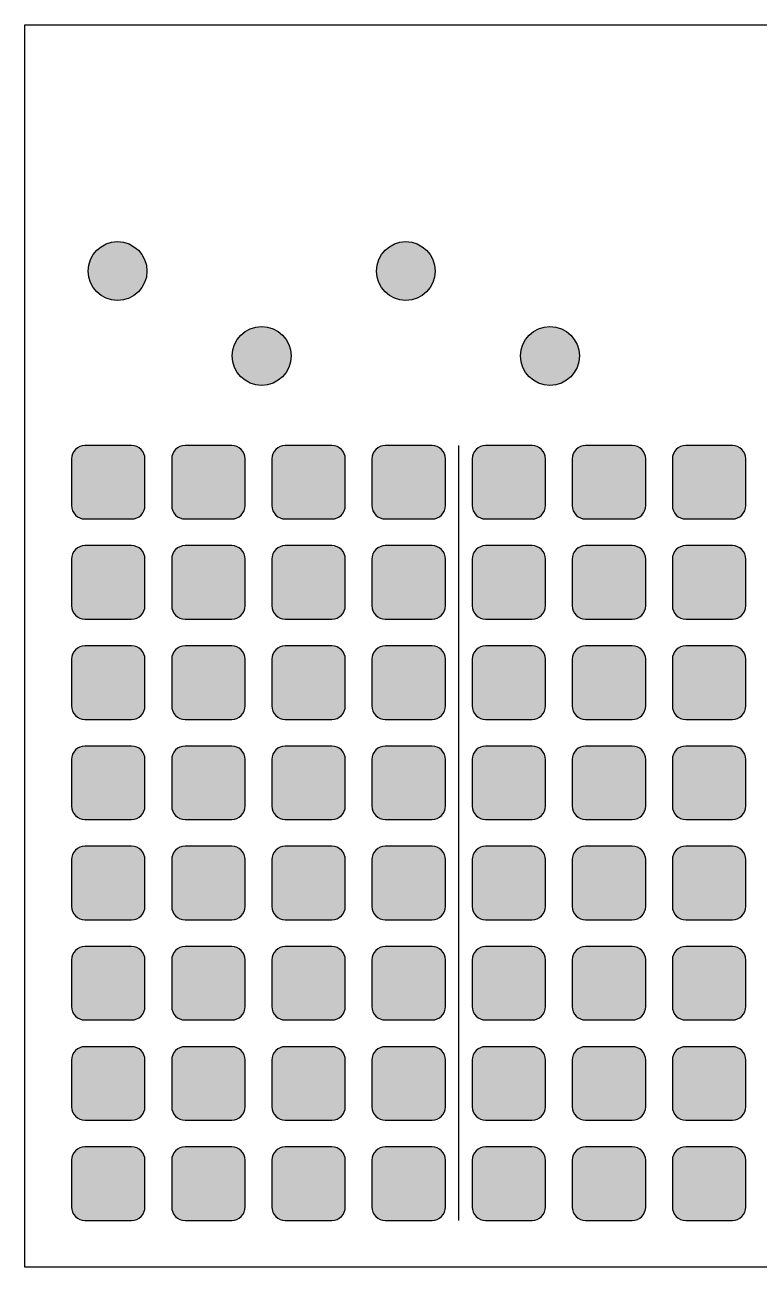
# Model space of a CAD drawing. Header units: millimetres. Extents: x -175 to 2286, y -1714 to 1134.
# Drawn here: x 294.4 to 404.4, y 158.1 to 344 of the extents above; entities that cross this region are included whole.
import ezdxf

# ---------------------------------------------------------------- set-up
doc = ezdxf.new("R2010")
doc.units = ezdxf.units.MM
doc.layers.add('maingrid', color=7, linetype='Continuous')
doc.layers.add('panel', color=7, linetype='Continuous')

msp = doc.modelspace()

# ---------------------------------------------------------------- hatches: boundary and pattern name
h = msp.add_hatch(color=5)
h.dxf.hatch_style = 1
h.paths.add_polyline_path([(312.704, 307.181, 1), (303.897, 307.181, 1)])
h = msp.add_hatch(color=3)
h.dxf.hatch_style = 1
h.paths.add_polyline_path([(347.077, 307.181, 1), (355.885, 307.181, 1)])
h = msp.add_hatch(color=1)
h.dxf.hatch_style = 1
h.paths.add_polyline_path([(325.487, 294.481, 1), (334.295, 294.481, 1)])
at = {"true_color": 0xfffffe}
h = msp.add_hatch(color=7, dxfattribs=at)
h.dxf.hatch_style = 1
h.paths.add_polyline_path([(377.475, 294.481, 1), (368.667, 294.481, 1)])
at = {"layer": 'maingrid'}
h = msp.add_hatch(color=252, dxfattribs=at)
h.dxf.hatch_style = 1
h.paths.add_polyline_path([(312.411, 279.079, 0.4142136), (310.411, 281.079), (303.411, 281.079, 0.4142136), (301.411, 279.079), (301.411, 272.079, 0.4142136), (303.411, 270.079), (310.411, 270.079, 0.4142136), (312.411, 272.079)])
h = msp.add_hatch(color=252, dxfattribs=at)
h.dxf.hatch_style = 1
h.paths.add_polyline_path([(327.411, 279.079, 0.4142136), (325.411, 281.079), (318.411, 281.079, 0.4142136), (316.411, 279.079), (316.411, 272.079, 0.4142136), (318.411, 270.079), (325.411, 270.079, 0.4142136), (327.411, 272.079)])
h = msp.add_hatch(color=252, dxfattribs=at)
h.dxf.hatch_style = 1
h.paths.add_polyline_path([(342.411, 279.079, 0.4142136), (340.411, 281.079), (333.411, 281.079, 0.4142136), (331.411, 279.079), (331.411, 272.079, 0.4142136), (333.411, 270.079), (340.411, 270.079, 0.4142136), (342.411, 272.079)])
h = msp.add_hatch(color=252, dxfattribs=at)
h.dxf.hatch_style = 1
h.paths.add_polyline_path([(357.411, 279.079, 0.4142136), (355.411, 281.079), (348.411, 281.079, 0.4142136), (346.411, 279.079), (346.411, 272.079, 0.4142136), (348.411, 270.079), (355.411, 270.079, 0.4142136), (357.411, 272.079)])
h = msp.add_hatch(color=252, dxfattribs=at)
h.dxf.hatch_style = 1
h.paths.add_polyline_path([(372.411, 279.079, 0.4142136), (370.411, 281.079), (363.411, 281.079, 0.4142136), (361.411, 279.079), (361.411, 272.079, 0.4142136), (363.411, 270.079), (370.411, 270.079, 0.4142136), (372.411, 272.079)])
h = msp.add_hatch(color=252, dxfattribs=at)
h.dxf.hatch_style = 1
h.paths.add_polyline_path([(387.411, 279.079, 0.4142136), (385.411, 281.079), (378.411, 281.079, 0.4142136), (376.411, 279.079), (376.411, 272.079, 0.4142136), (378.411, 270.079), (385.411, 270.079, 0.4142136), (387.411, 272.079)])
h = msp.add_hatch(color=252, dxfattribs=at)
h.dxf.hatch_style = 1
h.paths.add_polyline_path([(402.411, 279.079, 0.4142136), (400.411, 281.079), (393.411, 281.079, 0.4142136), (391.411, 279.079), (391.411, 272.079, 0.4142136), (393.411, 270.079), (400.411, 270.079, 0.4142136), (402.411, 272.079)])
h = msp.add_hatch(color=252, dxfattribs=at)
h.dxf.hatch_style = 1
h.paths.add_polyline_path([(312.411, 264.079, 0.4142136), (310.411, 266.079), (303.411, 266.079, 0.4142136), (301.411, 264.079), (301.411, 257.079, 0.4142136), (303.411, 255.079), (310.411, 255.079, 0.4142136), (312.411, 257.079)])
h = msp.add_hatch(color=252, dxfattribs=at)
h.dxf.hatch_style = 1
h.paths.add_polyline_path([(327.411, 264.079, 0.4142136), (325.411, 266.079), (318.411, 266.079, 0.4142136), (316.411, 264.079), (316.411, 257.079, 0.4142136), (318.411, 255.079), (325.411, 255.079, 0.4142136), (327.411, 257.079)])
h = msp.add_hatch(color=252, dxfattribs=at)
h.dxf.hatch_style = 1
h.paths.add_polyline_path([(342.411, 264.079, 0.4142136), (340.411, 266.079), (333.411, 266.079, 0.4142136), (331.411, 264.079), (331.411, 257.079, 0.4142136), (333.411, 255.079), (340.411, 255.079, 0.4142136), (342.411, 257.079)])
h = msp.add_hatch(color=252, dxfattribs=at)
h.dxf.hatch_style = 1
h.paths.add_polyline_path([(357.411, 264.079, 0.4142136), (355.411, 266.079), (348.411, 266.079, 0.4142136), (346.411, 264.079), (346.411, 257.079, 0.4142136), (348.411, 255.079), (355.411, 255.079, 0.4142136), (357.411, 257.079)])
h = msp.add_hatch(color=252, dxfattribs=at)
h.dxf.hatch_style = 1
h.paths.add_polyline_path([(372.411, 264.079, 0.4142136), (370.411, 266.079), (363.411, 266.079, 0.4142136), (361.411, 264.079), (361.411, 257.079, 0.4142136), (363.411, 255.079), (370.411, 255.079, 0.4142136), (372.411, 257.079)])
h = msp.add_hatch(color=252, dxfattribs=at)
h.dxf.hatch_style = 1
h.paths.add_polyline_path([(387.411, 264.079, 0.4142136), (385.411, 266.079), (378.411, 266.079, 0.4142136), (376.411, 264.079), (376.411, 257.079, 0.4142136), (378.411, 255.079), (385.411, 255.079, 0.4142136), (387.411, 257.079)])
h = msp.add_hatch(color=252, dxfattribs=at)
h.dxf.hatch_style = 1
h.paths.add_polyline_path([(402.411, 264.079, 0.4142136), (400.411, 266.079), (393.411, 266.079, 0.4142136), (391.411, 264.079), (391.411, 257.079, 0.4142136), (393.411, 255.079), (400.411, 255.079, 0.4142136), (402.411, 257.079)])
h = msp.add_hatch(color=252, dxfattribs=at)
h.dxf.hatch_style = 1
h.paths.add_polyline_path([(312.411, 249.079, 0.4142136), (310.411, 251.079), (303.411, 251.079, 0.4142136), (301.411, 249.079), (301.411, 242.079, 0.4142136), (303.411, 240.079), (310.411, 240.079, 0.4142136), (312.411, 242.079)])
h = msp.add_hatch(color=252, dxfattribs=at)
h.dxf.hatch_style = 1
h.paths.add_polyline_path([(327.411, 249.079, 0.4142136), (325.411, 251.079), (318.411, 251.079, 0.4142136), (316.411, 249.079), (316.411, 242.079, 0.4142136), (318.411, 240.079), (325.411, 240.079, 0.4142136), (327.411, 242.079)])
h = msp.add_hatch(color=252, dxfattribs=at)
h.dxf.hatch_style = 1
h.paths.add_polyline_path([(342.411, 249.079, 0.4142136), (340.411, 251.079), (333.411, 251.079, 0.4142136), (331.411, 249.079), (331.411, 242.079, 0.4142136), (333.411, 240.079), (340.411, 240.079, 0.4142136), (342.411, 242.079)])
h = msp.add_hatch(color=252, dxfattribs=at)
h.dxf.hatch_style = 1
h.paths.add_polyline_path([(357.411, 249.079, 0.4142136), (355.411, 251.079), (348.411, 251.079, 0.4142136), (346.411, 249.079), (346.411, 242.079, 0.4142136), (348.411, 240.079), (355.411, 240.079, 0.4142136), (357.411, 242.079)])
h = msp.add_hatch(color=252, dxfattribs=at)
h.dxf.hatch_style = 1
h.paths.add_polyline_path([(372.411, 249.079, 0.4142136), (370.411, 251.079), (363.411, 251.079, 0.4142136), (361.411, 249.079), (361.411, 242.079, 0.4142136), (363.411, 240.079), (370.411, 240.079, 0.4142136), (372.411, 242.079)])
h = msp.add_hatch(color=252, dxfattribs=at)
h.dxf.hatch_style = 1
h.paths.add_polyline_path([(387.411, 249.079, 0.4142136), (385.411, 251.079), (378.411, 251.079, 0.4142136), (376.411, 249.079), (376.411, 242.079, 0.4142136), (378.411, 240.079), (385.411, 240.079, 0.4142136), (387.411, 242.079)])
h = msp.add_hatch(color=252, dxfattribs=at)
h.dxf.hatch_style = 1
h.paths.add_polyline_path([(402.411, 249.079, 0.4142136), (400.411, 251.079), (393.411, 251.079, 0.4142136), (391.411, 249.079), (391.411, 242.079, 0.4142136), (393.411, 240.079), (400.411, 240.079, 0.4142136), (402.411, 242.079)])
h = msp.add_hatch(color=252, dxfattribs=at)
h.dxf.hatch_style = 1
h.paths.add_polyline_path([(312.411, 234.079, 0.4142136), (310.411, 236.079), (303.411, 236.079, 0.4142136), (301.411, 234.079), (301.411, 227.079, 0.4142136), (303.411, 225.079), (310.411, 225.079, 0.4142136), (312.411, 227.079)])
h = msp.add_hatch(color=252, dxfattribs=at)
h.dxf.hatch_style = 1
h.paths.add_polyline_path([(327.411, 234.079, 0.4142136), (325.411, 236.079), (318.411, 236.079, 0.4142136), (316.411, 234.079), (316.411, 227.079, 0.4142136), (318.411, 225.079), (325.411, 225.079, 0.4142136), (327.411, 227.079)])
h = msp.add_hatch(color=252, dxfattribs=at)
h.dxf.hatch_style = 1
h.paths.add_polyline_path([(342.411, 234.079, 0.4142136), (340.411, 236.079), (333.411, 236.079, 0.4142136), (331.411, 234.079), (331.411, 227.079, 0.4142136), (333.411, 225.079), (340.411, 225.079, 0.4142136), (342.411, 227.079)])
h = msp.add_hatch(color=252, dxfattribs=at)
h.dxf.hatch_style = 1
h.paths.add_polyline_path([(357.411, 234.079, 0.4142136), (355.411, 236.079), (348.411, 236.079, 0.4142136), (346.411, 234.079), (346.411, 227.079, 0.4142136), (348.411, 225.079), (355.411, 225.079, 0.4142136), (357.411, 227.079)])
h = msp.add_hatch(color=252, dxfattribs=at)
h.dxf.hatch_style = 1
h.paths.add_polyline_path([(372.411, 234.079, 0.4142136), (370.411, 236.079), (363.411, 236.079, 0.4142136), (361.411, 234.079), (361.411, 227.079, 0.4142136), (363.411, 225.079), (370.411, 225.079, 0.4142136), (372.411, 227.079)])
h = msp.add_hatch(color=252, dxfattribs=at)
h.dxf.hatch_style = 1
h.paths.add_polyline_path([(387.411, 234.079, 0.4142136), (385.411, 236.079), (378.411, 236.079, 0.4142136), (376.411, 234.079), (376.411, 227.079, 0.4142136), (378.411, 225.079), (385.411, 225.079, 0.4142136), (387.411, 227.079)])
h = msp.add_hatch(color=252, dxfattribs=at)
h.dxf.hatch_style = 1
h.paths.add_polyline_path([(402.411, 234.079, 0.4142136), (400.411, 236.079), (393.411, 236.079, 0.4142136), (391.411, 234.079), (391.411, 227.079, 0.4142136), (393.411, 225.079), (400.411, 225.079, 0.4142136), (402.411, 227.079)])
h = msp.add_hatch(color=252, dxfattribs=at)
h.dxf.hatch_style = 1
h.paths.add_polyline_path([(312.411, 219.079, 0.4142136), (310.411, 221.079), (303.411, 221.079, 0.4142136), (301.411, 219.079), (301.411, 212.079, 0.4142136), (303.411, 210.079), (310.411, 210.079, 0.4142136), (312.411, 212.079)])
h = msp.add_hatch(color=252, dxfattribs=at)
h.dxf.hatch_style = 1
h.paths.add_polyline_path([(327.411, 219.079, 0.4142136), (325.411, 221.079), (318.411, 221.079, 0.4142136), (316.411, 219.079), (316.411, 212.079, 0.4142136), (318.411, 210.079), (325.411, 210.079, 0.4142136), (327.411, 212.079)])
h = msp.add_hatch(color=252, dxfattribs=at)
h.dxf.hatch_style = 1
h.paths.add_polyline_path([(342.411, 219.079, 0.4142136), (340.411, 221.079), (333.411, 221.079, 0.4142136), (331.411, 219.079), (331.411, 212.079, 0.4142136), (333.411, 210.079), (340.411, 210.079, 0.4142136), (342.411, 212.079)])
h = msp.add_hatch(color=252, dxfattribs=at)
h.dxf.hatch_style = 1
h.paths.add_polyline_path([(357.411, 219.079, 0.4142136), (355.411, 221.079), (348.411, 221.079, 0.4142136), (346.411, 219.079), (346.411, 212.079, 0.4142136), (348.411, 210.079), (355.411, 210.079, 0.4142136), (357.411, 212.079)])
h = msp.add_hatch(color=252, dxfattribs=at)
h.dxf.hatch_style = 1
h.paths.add_polyline_path([(372.411, 219.079, 0.4142136), (370.411, 221.079), (363.411, 221.079, 0.4142136), (361.411, 219.079), (361.411, 212.079, 0.4142136), (363.411, 210.079), (370.411, 210.079, 0.4142136), (372.411, 212.079)])
h = msp.add_hatch(color=252, dxfattribs=at)
h.dxf.hatch_style = 1
h.paths.add_polyline_path([(387.411, 219.079, 0.4142136), (385.411, 221.079), (378.411, 221.079, 0.4142136), (376.411, 219.079), (376.411, 212.079, 0.4142136), (378.411, 210.079), (385.411, 210.079, 0.4142136), (387.411, 212.079)])
h = msp.add_hatch(color=252, dxfattribs=at)
h.dxf.hatch_style = 1
h.paths.add_polyline_path([(402.411, 219.079, 0.4142136), (400.411, 221.079), (393.411, 221.079, 0.4142136), (391.411, 219.079), (391.411, 212.079, 0.4142136), (393.411, 210.079), (400.411, 210.079, 0.4142136), (402.411, 212.079)])
h = msp.add_hatch(color=252, dxfattribs=at)
h.dxf.hatch_style = 1
h.paths.add_polyline_path([(312.411, 204.079, 0.4142136), (310.411, 206.079), (303.411, 206.079, 0.4142136), (301.411, 204.079), (301.411, 197.079, 0.4142136), (303.411, 195.079), (310.411, 195.079, 0.4142136), (312.411, 197.079)])
h = msp.add_hatch(color=252, dxfattribs=at)
h.dxf.hatch_style = 1
h.paths.add_polyline_path([(327.411, 204.079, 0.4142136), (325.411, 206.079), (318.411, 206.079, 0.4142136), (316.411, 204.079), (316.411, 197.079, 0.4142136), (318.411, 195.079), (325.411, 195.079, 0.4142136), (327.411, 197.079)])
h = msp.add_hatch(color=252, dxfattribs=at)
h.dxf.hatch_style = 1
h.paths.add_polyline_path([(342.411, 204.079, 0.4142136), (340.411, 206.079), (333.411, 206.079, 0.4142136), (331.411, 204.079), (331.411, 197.079, 0.4142136), (333.411, 195.079), (340.411, 195.079, 0.4142136), (342.411, 197.079)])
h = msp.add_hatch(color=252, dxfattribs=at)
h.dxf.hatch_style = 1
h.paths.add_polyline_path([(357.411, 204.079, 0.4142136), (355.411, 206.079), (348.411, 206.079, 0.4142136), (346.411, 204.079), (346.411, 197.079, 0.4142136), (348.411, 195.079), (355.411, 195.079, 0.4142136), (357.411, 197.079)])
h = msp.add_hatch(color=252, dxfattribs=at)
h.dxf.hatch_style = 1
h.paths.add_polyline_path([(372.411, 204.079, 0.4142136), (370.411, 206.079), (363.411, 206.079, 0.4142136), (361.411, 204.079), (361.411, 197.079, 0.4142136), (363.411, 195.079), (370.411, 195.079, 0.4142136), (372.411, 197.079)])
h = msp.add_hatch(color=252, dxfattribs=at)
h.dxf.hatch_style = 1
h.paths.add_polyline_path([(387.411, 204.079, 0.4142136), (385.411, 206.079), (378.411, 206.079, 0.4142136), (376.411, 204.079), (376.411, 197.079, 0.4142136), (378.411, 195.079), (385.411, 195.079, 0.4142136), (387.411, 197.079)])
h = msp.add_hatch(color=252, dxfattribs=at)
h.dxf.hatch_style = 1
h.paths.add_polyline_path([(402.411, 204.079, 0.4142136), (400.411, 206.079), (393.411, 206.079, 0.4142136), (391.411, 204.079), (391.411, 197.079, 0.4142136), (393.411, 195.079), (400.411, 195.079, 0.4142136), (402.411, 197.079)])
h = msp.add_hatch(color=252, dxfattribs=at)
h.dxf.hatch_style = 1
h.paths.add_polyline_path([(312.411, 189.079, 0.4142136), (310.411, 191.079), (303.411, 191.079, 0.4142136), (301.411, 189.079), (301.411, 182.079, 0.4142136), (303.411, 180.079), (310.411, 180.079, 0.4142136), (312.411, 182.079)])
h = msp.add_hatch(color=252, dxfattribs=at)
h.dxf.hatch_style = 1
h.paths.add_polyline_path([(327.411, 189.079, 0.4142136), (325.411, 191.079), (318.411, 191.079, 0.4142136), (316.411, 189.079), (316.411, 182.079, 0.4142136), (318.411, 180.079), (325.411, 180.079, 0.4142136), (327.411, 182.079)])
h = msp.add_hatch(color=252, dxfattribs=at)
h.dxf.hatch_style = 1
h.paths.add_polyline_path([(342.411, 189.079, 0.4142136), (340.411, 191.079), (333.411, 191.079, 0.4142136), (331.411, 189.079), (331.411, 182.079, 0.4142136), (333.411, 180.079), (340.411, 180.079, 0.4142136), (342.411, 182.079)])
h = msp.add_hatch(color=252, dxfattribs=at)
h.dxf.hatch_style = 1
h.paths.add_polyline_path([(357.411, 189.079, 0.4142136), (355.411, 191.079), (348.411, 191.079, 0.4142136), (346.411, 189.079), (346.411, 182.079, 0.4142136), (348.411, 180.079), (355.411, 180.079, 0.4142136), (357.411, 182.079)])
h = msp.add_hatch(color=252, dxfattribs=at)
h.dxf.hatch_style = 1
h.paths.add_polyline_path([(372.411, 189.079, 0.4142136), (370.411, 191.079), (363.411, 191.079, 0.4142136), (361.411, 189.079), (361.411, 182.079, 0.4142136), (363.411, 180.079), (370.411, 180.079, 0.4142136), (372.411, 182.079)])
h = msp.add_hatch(color=252, dxfattribs=at)
h.dxf.hatch_style = 1
h.paths.add_polyline_path([(387.411, 189.079, 0.4142136), (385.411, 191.079), (378.411, 191.079, 0.4142136), (376.411, 189.079), (376.411, 182.079, 0.4142136), (378.411, 180.079), (385.411, 180.079, 0.4142136), (387.411, 182.079)])
h = msp.add_hatch(color=252, dxfattribs=at)
h.dxf.hatch_style = 1
h.paths.add_polyline_path([(402.411, 189.079, 0.4142136), (400.411, 191.079), (393.411, 191.079, 0.4142136), (391.411, 189.079), (391.411, 182.079, 0.4142136), (393.411, 180.079), (400.411, 180.079, 0.4142136), (402.411, 182.079)])
h = msp.add_hatch(color=252, dxfattribs=at)
h.dxf.hatch_style = 1
h.paths.add_polyline_path([(312.411, 174.079, 0.4142136), (310.411, 176.079), (303.411, 176.079, 0.4142136), (301.411, 174.079), (301.411, 167.079, 0.4142136), (303.411, 165.079), (310.411, 165.079, 0.4142136), (312.411, 167.079)])
h = msp.add_hatch(color=252, dxfattribs=at)
h.dxf.hatch_style = 1
h.paths.add_polyline_path([(327.411, 174.079, 0.4142136), (325.411, 176.079), (318.411, 176.079, 0.4142136), (316.411, 174.079), (316.411, 167.079, 0.4142136), (318.411, 165.079), (325.411, 165.079, 0.4142136), (327.411, 167.079)])
h = msp.add_hatch(color=252, dxfattribs=at)
h.dxf.hatch_style = 1
h.paths.add_polyline_path([(342.411, 174.079, 0.4142136), (340.411, 176.079), (333.411, 176.079, 0.4142136), (331.411, 174.079), (331.411, 167.079, 0.4142136), (333.411, 165.079), (340.411, 165.079, 0.4142136), (342.411, 167.079)])
h = msp.add_hatch(color=252, dxfattribs=at)
h.dxf.hatch_style = 1
h.paths.add_polyline_path([(357.411, 174.079, 0.4142136), (355.411, 176.079), (348.411, 176.079, 0.4142136), (346.411, 174.079), (346.411, 167.079, 0.4142136), (348.411, 165.079), (355.411, 165.079, 0.4142136), (357.411, 167.079)])
h = msp.add_hatch(color=252, dxfattribs=at)
h.dxf.hatch_style = 1
h.paths.add_polyline_path([(372.411, 174.079, 0.4142136), (370.411, 176.079), (363.411, 176.079, 0.4142136), (361.411, 174.079), (361.411, 167.079, 0.4142136), (363.411, 165.079), (370.411, 165.079, 0.4142136), (372.411, 167.079)])
h = msp.add_hatch(color=252, dxfattribs=at)
h.dxf.hatch_style = 1
h.paths.add_polyline_path([(387.411, 174.079, 0.4142136), (385.411, 176.079), (378.411, 176.079, 0.4142136), (376.411, 174.079), (376.411, 167.079, 0.4142136), (378.411, 165.079), (385.411, 165.079, 0.4142136), (387.411, 167.079)])
h = msp.add_hatch(color=252, dxfattribs=at)
h.dxf.hatch_style = 1
h.paths.add_polyline_path([(402.411, 174.079, 0.4142136), (400.411, 176.079), (393.411, 176.079, 0.4142136), (391.411, 174.079), (391.411, 167.079, 0.4142136), (393.411, 165.079), (400.411, 165.079, 0.4142136), (402.411, 167.079)])

# ---------------------------------------------------------------- linework, layer by layer
msp.add_line((359.411, 165.079), (359.411, 281.079))
msp.add_lwpolyline([(294.411, 344.039), (604.411, 344.039), (604.411, 158.079), (294.411, 158.079)], close=True)
for centre in [(308.301, 307.181), (351.481, 307.181), (329.891, 294.481), (373.071, 294.481)]:
    msp.add_circle(centre, 4.404)
at = {"layer": 'panel'}
for points in [[(303.411, 270.079), (310.411, 270.079, 0.4142136), (312.411, 272.079), (312.411, 279.079, 0.4142136), (310.411, 281.079), (303.411, 281.079, 0.4142136), (301.411, 279.079), (301.411, 272.079, 0.4142136)], [(318.411, 270.079), (325.411, 270.079, 0.4142136), (327.411, 272.079), (327.411, 279.079, 0.4142136), (325.411, 281.079), (318.411, 281.079, 0.4142136), (316.411, 279.079), (316.411, 272.079, 0.4142136)], [(333.411, 270.079), (340.411, 270.079, 0.4142136), (342.411, 272.079), (342.411, 279.079, 0.4142136), (340.411, 281.079), (333.411, 281.079, 0.4142136), (331.411, 279.079), (331.411, 272.079, 0.4142136)], [(348.411, 270.079), (355.411, 270.079, 0.4142136), (357.411, 272.079), (357.411, 279.079, 0.4142136), (355.411, 281.079), (348.411, 281.079, 0.4142136), (346.411, 279.079), (346.411, 272.079, 0.4142136)], [(363.411, 270.079), (370.411, 270.079, 0.4142136), (372.411, 272.079), (372.411, 279.079, 0.4142136), (370.411, 281.079), (363.411, 281.079, 0.4142136), (361.411, 279.079), (361.411, 272.079, 0.4142136)], [(378.411, 270.079), (385.411, 270.079, 0.4142136), (387.411, 272.079), (387.411, 279.079, 0.4142136), (385.411, 281.079), (378.411, 281.079, 0.4142136), (376.411, 279.079), (376.411, 272.079, 0.4142136)], [(393.411, 270.079), (400.411, 270.079, 0.4142136), (402.411, 272.079), (402.411, 279.079, 0.4142136), (400.411, 281.079), (393.411, 281.079, 0.4142136), (391.411, 279.079), (391.411, 272.079, 0.4142136)], [(303.411, 255.079), (310.411, 255.079, 0.4142136), (312.411, 257.079), (312.411, 264.079, 0.4142136), (310.411, 266.079), (303.411, 266.079, 0.4142136), (301.411, 264.079), (301.411, 257.079, 0.4142136)], [(318.411, 255.079), (325.411, 255.079, 0.4142136), (327.411, 257.079), (327.411, 264.079, 0.4142136), (325.411, 266.079), (318.411, 266.079, 0.4142136), (316.411, 264.079), (316.411, 257.079, 0.4142136)], [(333.411, 255.079), (340.411, 255.079, 0.4142136), (342.411, 257.079), (342.411, 264.079, 0.4142136), (340.411, 266.079), (333.411, 266.079, 0.4142136), (331.411, 264.079), (331.411, 257.079, 0.4142136)], [(348.411, 255.079), (355.411, 255.079, 0.4142136), (357.411, 257.079), (357.411, 264.079, 0.4142136), (355.411, 266.079), (348.411, 266.079, 0.4142136), (346.411, 264.079), (346.411, 257.079, 0.4142136)], [(363.411, 255.079), (370.411, 255.079, 0.4142136), (372.411, 257.079), (372.411, 264.079, 0.4142136), (370.411, 266.079), (363.411, 266.079, 0.4142136), (361.411, 264.079), (361.411, 257.079, 0.4142136)], [(378.411, 255.079), (385.411, 255.079, 0.4142136), (387.411, 257.079), (387.411, 264.079, 0.4142136), (385.411, 266.079), (378.411, 266.079, 0.4142136), (376.411, 264.079), (376.411, 257.079, 0.4142136)], [(393.411, 255.079), (400.411, 255.079, 0.4142136), (402.411, 257.079), (402.411, 264.079, 0.4142136), (400.411, 266.079), (393.411, 266.079, 0.4142136), (391.411, 264.079), (391.411, 257.079, 0.4142136)], [(303.411, 240.079), (310.411, 240.079, 0.4142136), (312.411, 242.079), (312.411, 249.079, 0.4142136), (310.411, 251.079), (303.411, 251.079, 0.4142136), (301.411, 249.079), (301.411, 242.079, 0.4142136)], [(318.411, 240.079), (325.411, 240.079, 0.4142136), (327.411, 242.079), (327.411, 249.079, 0.4142136), (325.411, 251.079), (318.411, 251.079, 0.4142136), (316.411, 249.079), (316.411, 242.079, 0.4142136)], [(333.411, 240.079), (340.411, 240.079, 0.4142136), (342.411, 242.079), (342.411, 249.079, 0.4142136), (340.411, 251.079), (333.411, 251.079, 0.4142136), (331.411, 249.079), (331.411, 242.079, 0.4142136)], [(348.411, 240.079), (355.411, 240.079, 0.4142136), (357.411, 242.079), (357.411, 249.079, 0.4142136), (355.411, 251.079), (348.411, 251.079, 0.4142136), (346.411, 249.079), (346.411, 242.079, 0.4142136)], [(363.411, 240.079), (370.411, 240.079, 0.4142136), (372.411, 242.079), (372.411, 249.079, 0.4142136), (370.411, 251.079), (363.411, 251.079, 0.4142136), (361.411, 249.079), (361.411, 242.079, 0.4142136)], [(378.411, 240.079), (385.411, 240.079, 0.4142136), (387.411, 242.079), (387.411, 249.079, 0.4142136), (385.411, 251.079), (378.411, 251.079, 0.4142136), (376.411, 249.079), (376.411, 242.079, 0.4142136)], [(393.411, 240.079), (400.411, 240.079, 0.4142136), (402.411, 242.079), (402.411, 249.079, 0.4142136), (400.411, 251.079), (393.411, 251.079, 0.4142136), (391.411, 249.079), (391.411, 242.079, 0.4142136)], [(303.411, 225.079), (310.411, 225.079, 0.4142136), (312.411, 227.079), (312.411, 234.079, 0.4142136), (310.411, 236.079), (303.411, 236.079, 0.4142136), (301.411, 234.079), (301.411, 227.079, 0.4142136)], [(318.411, 225.079), (325.411, 225.079, 0.4142136), (327.411, 227.079), (327.411, 234.079, 0.4142136), (325.411, 236.079), (318.411, 236.079, 0.4142136), (316.411, 234.079), (316.411, 227.079, 0.4142136)], [(333.411, 225.079), (340.411, 225.079, 0.4142136), (342.411, 227.079), (342.411, 234.079, 0.4142136), (340.411, 236.079), (333.411, 236.079, 0.4142136), (331.411, 234.079), (331.411, 227.079, 0.4142136)], [(348.411, 225.079), (355.411, 225.079, 0.4142136), (357.411, 227.079), (357.411, 234.079, 0.4142136), (355.411, 236.079), (348.411, 236.079, 0.4142136), (346.411, 234.079), (346.411, 227.079, 0.4142136)], [(363.411, 225.079), (370.411, 225.079, 0.4142136), (372.411, 227.079), (372.411, 234.079, 0.4142136), (370.411, 236.079), (363.411, 236.079, 0.4142136), (361.411, 234.079), (361.411, 227.079, 0.4142136)], [(378.411, 225.079), (385.411, 225.079, 0.4142136), (387.411, 227.079), (387.411, 234.079, 0.4142136), (385.411, 236.079), (378.411, 236.079, 0.4142136), (376.411, 234.079), (376.411, 227.079, 0.4142136)], [(393.411, 225.079), (400.411, 225.079, 0.4142136), (402.411, 227.079), (402.411, 234.079, 0.4142136), (400.411, 236.079), (393.411, 236.079, 0.4142136), (391.411, 234.079), (391.411, 227.079, 0.4142136)], [(303.411, 210.079), (310.411, 210.079, 0.4142136), (312.411, 212.079), (312.411, 219.079, 0.4142136), (310.411, 221.079), (303.411, 221.079, 0.4142136), (301.411, 219.079), (301.411, 212.079, 0.4142136)], [(318.411, 210.079), (325.411, 210.079, 0.4142136), (327.411, 212.079), (327.411, 219.079, 0.4142136), (325.411, 221.079), (318.411, 221.079, 0.4142136), (316.411, 219.079), (316.411, 212.079, 0.4142136)], [(333.411, 210.079), (340.411, 210.079, 0.4142136), (342.411, 212.079), (342.411, 219.079, 0.4142136), (340.411, 221.079), (333.411, 221.079, 0.4142136), (331.411, 219.079), (331.411, 212.079, 0.4142136)], [(348.411, 210.079), (355.411, 210.079, 0.4142136), (357.411, 212.079), (357.411, 219.079, 0.4142136), (355.411, 221.079), (348.411, 221.079, 0.4142136), (346.411, 219.079), (346.411, 212.079, 0.4142136)], [(363.411, 210.079), (370.411, 210.079, 0.4142136), (372.411, 212.079), (372.411, 219.079, 0.4142136), (370.411, 221.079), (363.411, 221.079, 0.4142136), (361.411, 219.079), (361.411, 212.079, 0.4142136)], [(378.411, 210.079), (385.411, 210.079, 0.4142136), (387.411, 212.079), (387.411, 219.079, 0.4142136), (385.411, 221.079), (378.411, 221.079, 0.4142136), (376.411, 219.079), (376.411, 212.079, 0.4142136)], [(393.411, 210.079), (400.411, 210.079, 0.4142136), (402.411, 212.079), (402.411, 219.079, 0.4142136), (400.411, 221.079), (393.411, 221.079, 0.4142136), (391.411, 219.079), (391.411, 212.079, 0.4142136)], [(303.411, 195.079), (310.411, 195.079, 0.4142136), (312.411, 197.079), (312.411, 204.079, 0.4142136), (310.411, 206.079), (303.411, 206.079, 0.4142136), (301.411, 204.079), (301.411, 197.079, 0.4142136)], [(318.411, 195.079), (325.411, 195.079, 0.4142136), (327.411, 197.079), (327.411, 204.079, 0.4142136), (325.411, 206.079), (318.411, 206.079, 0.4142136), (316.411, 204.079), (316.411, 197.079, 0.4142136)], [(333.411, 195.079), (340.411, 195.079, 0.4142136), (342.411, 197.079), (342.411, 204.079, 0.4142136), (340.411, 206.079), (333.411, 206.079, 0.4142136), (331.411, 204.079), (331.411, 197.079, 0.4142136)], [(348.411, 195.079), (355.411, 195.079, 0.4142136), (357.411, 197.079), (357.411, 204.079, 0.4142136), (355.411, 206.079), (348.411, 206.079, 0.4142136), (346.411, 204.079), (346.411, 197.079, 0.4142136)], [(363.411, 195.079), (370.411, 195.079, 0.4142136), (372.411, 197.079), (372.411, 204.079, 0.4142136), (370.411, 206.079), (363.411, 206.079, 0.4142136), (361.411, 204.079), (361.411, 197.079, 0.4142136)], [(378.411, 195.079), (385.411, 195.079, 0.4142136), (387.411, 197.079), (387.411, 204.079, 0.4142136), (385.411, 206.079), (378.411, 206.079, 0.4142136), (376.411, 204.079), (376.411, 197.079, 0.4142136)], [(393.411, 195.079), (400.411, 195.079, 0.4142136), (402.411, 197.079), (402.411, 204.079, 0.4142136), (400.411, 206.079), (393.411, 206.079, 0.4142136), (391.411, 204.079), (391.411, 197.079, 0.4142136)], [(303.411, 180.079), (310.411, 180.079, 0.4142136), (312.411, 182.079), (312.411, 189.079, 0.4142136), (310.411, 191.079), (303.411, 191.079, 0.4142136), (301.411, 189.079), (301.411, 182.079, 0.4142136)], [(318.411, 180.079), (325.411, 180.079, 0.4142136), (327.411, 182.079), (327.411, 189.079, 0.4142136), (325.411, 191.079), (318.411, 191.079, 0.4142136), (316.411, 189.079), (316.411, 182.079, 0.4142136)], [(333.411, 180.079), (340.411, 180.079, 0.4142136), (342.411, 182.079), (342.411, 189.079, 0.4142136), (340.411, 191.079), (333.411, 191.079, 0.4142136), (331.411, 189.079), (331.411, 182.079, 0.4142136)], [(348.411, 180.079), (355.411, 180.079, 0.4142136), (357.411, 182.079), (357.411, 189.079, 0.4142136), (355.411, 191.079), (348.411, 191.079, 0.4142136), (346.411, 189.079), (346.411, 182.079, 0.4142136)], [(363.411, 180.079), (370.411, 180.079, 0.4142136), (372.411, 182.079), (372.411, 189.079, 0.4142136), (370.411, 191.079), (363.411, 191.079, 0.4142136), (361.411, 189.079), (361.411, 182.079, 0.4142136)], [(378.411, 180.079), (385.411, 180.079, 0.4142136), (387.411, 182.079), (387.411, 189.079, 0.4142136), (385.411, 191.079), (378.411, 191.079, 0.4142136), (376.411, 189.079), (376.411, 182.079, 0.4142136)], [(393.411, 180.079), (400.411, 180.079, 0.4142136), (402.411, 182.079), (402.411, 189.079, 0.4142136), (400.411, 191.079), (393.411, 191.079, 0.4142136), (391.411, 189.079), (391.411, 182.079, 0.4142136)], [(303.411, 165.079), (310.411, 165.079, 0.4142136), (312.411, 167.079), (312.411, 174.079, 0.4142136), (310.411, 176.079), (303.411, 176.079, 0.4142136), (301.411, 174.079), (301.411, 167.079, 0.4142136)], [(318.411, 165.079), (325.411, 165.079, 0.4142136), (327.411, 167.079), (327.411, 174.079, 0.4142136), (325.411, 176.079), (318.411, 176.079, 0.4142136), (316.411, 174.079), (316.411, 167.079, 0.4142136)], [(333.411, 165.079), (340.411, 165.079, 0.4142136), (342.411, 167.079), (342.411, 174.079, 0.4142136), (340.411, 176.079), (333.411, 176.079, 0.4142136), (331.411, 174.079), (331.411, 167.079, 0.4142136)], [(348.411, 165.079), (355.411, 165.079, 0.4142136), (357.411, 167.079), (357.411, 174.079, 0.4142136), (355.411, 176.079), (348.411, 176.079, 0.4142136), (346.411, 174.079), (346.411, 167.079, 0.4142136)], [(363.411, 165.079), (370.411, 165.079, 0.4142136), (372.411, 167.079), (372.411, 174.079, 0.4142136), (370.411, 176.079), (363.411, 176.079, 0.4142136), (361.411, 174.079), (361.411, 167.079, 0.4142136)], [(378.411, 165.079), (385.411, 165.079, 0.4142136), (387.411, 167.079), (387.411, 174.079, 0.4142136), (385.411, 176.079), (378.411, 176.079, 0.4142136), (376.411, 174.079), (376.411, 167.079, 0.4142136)], [(393.411, 165.079), (400.411, 165.079, 0.4142136), (402.411, 167.079), (402.411, 174.079, 0.4142136), (400.411, 176.079), (393.411, 176.079, 0.4142136), (391.411, 174.079), (391.411, 167.079, 0.4142136)]]:
    msp.add_lwpolyline(points, format="xyb", close=True, dxfattribs=at)

doc.saveas('drawing.dxf')
